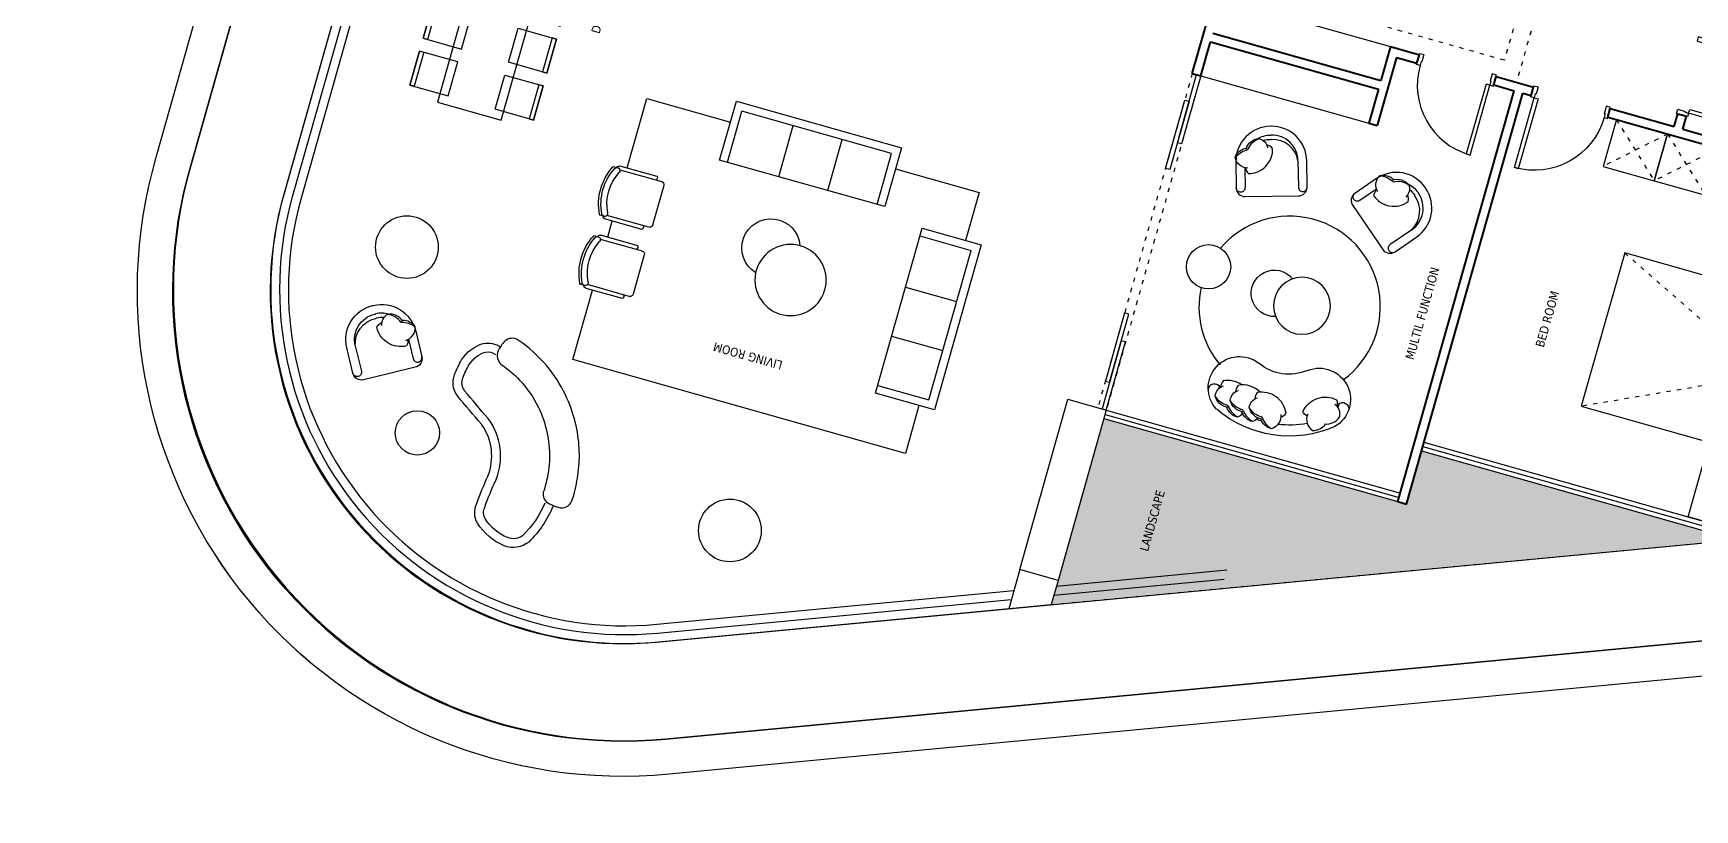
# Model space of a CAD drawing. Header units: millimetres. Extents: x -361681467 to 361175952, y -1292982 to 1550216.
# Drawn here: x -52838 to -34078, y 116041 to 124816 of the extents above; entities that cross this region are included whole.
import ezdxf

# ---------------------------------------------------------------- set-up
doc = ezdxf.new("R2010")
doc.units = ezdxf.units.MM
doc.header["$MEASUREMENT"] = 0
doc.linetypes.add('ACAD_ISO03W100', pattern=[30, 12, -18])
for name, color, linetype in [('1VinaPVC-Text', 9, 'Continuous'), ('220403_HDN_Penthouse Plan$0$FURN', 8, 'Continuous'), ('A-_FURN----_E-_N', 251, 'Continuous'), ('A-CORE-OTLN', 160, 'Continuous'), ('A-WALL-FNSH', 11, 'Continuous'), ('IDEA - dim', 251, 'Continuous'), ('KT-Net manh', 139, 'Continuous'), ('Xref_NT1+NT2_MBDV Cot vach_220729$0$ccu12-Thay', 7, 'Continuous')]:
    doc.layers.add(name, color=color, linetype=linetype)
doc.layers.add('DO DIEN TICH SAN', color=40, linetype='Continuous', plot=False)
doc.layers.add('KT-Net cat', color=1, linetype='Continuous', lineweight=40)
doc.styles.add('Tahoma', font='tahoma.ttf')

# ---------------------------------------------------------------- blocks, each defined once
blk = doc.blocks.new('220403_HDN_Penthouse Plan$0$A$Cece1f3a0')
at = {"layer": '220403_HDN_Penthouse Plan$0$FURN'}
blk.add_circle((0, 0), 436, dxfattribs=at)
blk.add_arc((-338, -313, 0), 356, 105.8233, 339.6737, dxfattribs=at)
blk = doc.blocks.new('220403_HDN_Penthouse Plan$0$sofa043')
at = {"color": 0}
for points in [[(-370, -119, 0.14773), (-501, -227, 0.213343), (-664, -305, 0.178662)], [(-319, -166, 0.116002), (-370, -119, 0.249542), (-512, -205, -9.61688)], [(-194, -103, 0.14773), (-325, -211, 0.213343), (-487, -289, 0.178662)], [(-140, -155, 0.125567), (-194, -103, 0.249542), (-336, -189, -9.61688)], [(-97, -151, 0.306663), (-260, -251, 0.30633), (-191, -379, -0.872847)], [(33, -65, 0.14773), (-98, -173, 0.213343), (-260, -251, 0.178662)], [(103, -243, 0.356772), (33, -65, 0.249542), (-109, -151, -9.61688)], [(401, -308, -0.356772), (489, -139, -0.249542), (621, -239, 9.61688)], [(-500, -205, 0.306663), (-664, -305, 0.30633), (-595, -433, -0.872847)], [(-324, -190, 0.306663), (-487, -289, 0.30633), (-419, -418, -0.872847)], [(108, -218, -0.165541), (160, -270, -0.425989), (-206, -435, -0.121523), (-220, -359, 7.115464)], [(398, -283, 0.165541), (342, -329, 0.425989), (688, -532, 0.121523), (710, -458, -7.115464)], [(609, -238, -0.306663), (761, -354, -0.30633), (680, -475, 0.872847)], [(-394, -486, -0.201081), (-609, -489, -0.121523), (-623, -413, 7.115464)], [(-174, -446, -0.24852), (-433, -473, -0.121523), (-447, -397, 7.115464)], [(303, -793, 0.282268), (-252, -764, 0.308297)]]:
    blk.add_lwpolyline(points, format="xyb", dxfattribs=at)
for centre, radius, start, end in [((0, -1267), 1267, 54.8371, 119.1922), ((-412, -448), 354, 125.7179, 296.7746), ((0, -1267), 1142, 94.6666, 97.7656), ((0, -1267), 1142, 68.5884, 85.2775), ((-685, -370), 70, 171.0832, 319.3433), ((495, -496), 354, 237.2547, 48.3114), ((-412, -448), 229, 167.8032, 173.7904), ((774, -446), 70, 214.686, 2.9461), ((495, -496), 229, 0.2389, 11.4549)]:
    blk.add_arc(centre, radius, start, end, dxfattribs=at)
blk = doc.blocks.new('220403_HDN_Penthouse Plan$0$CH12')
for p, q in [((-312, -149), (-312, -572)), ((-268, -149), (-268, -640)), ((268, -640), (268, -149)), ((312, -572), (312, -149)), ((-232, -675), (232, -675))]:
    blk.add_line(p, q)
for centre, radius, start, end in [((-268, -149), 44.6, 111.9391, 180), ((-274, -77), 13.4, 116.2506, 296.2506), ((-253, -119), 33.5, 116.2506, 296.2506), ((0, -632), 632, 63.7494, 116.2506), ((0, -632), 605, 63.7494, 116.2506), ((0, -632), 538, 63.7494, 116.2506), ((253, -119), 33.5, 243.7494, 63.7494), ((274, -77), 13.4, 243.7494, 63.7494), ((268, -149), 44.6, 0, 68.0609), ((-290, -550), 31.6, 225, 315), ((-232, -640), 35.7, 180, 270), ((232, -640), 35.7, 270, 0), ((290, -550), 31.6, 225, 315)]:
    blk.add_arc(centre, radius, start, end)
blk = doc.blocks.new('*U111')
at = {"linetype": 'Continuous'}
for points in [[(-375, -850), (375, -850), (375, 850), (-375, 850)], [(-725, 750), (-275, 750), (-275, 350), (-725, 350)], [(-725, 350), (-675, 350), (-675, 750), (-725, 750)], [(725, 750), (275, 750), (275, 350), (725, 350)], [(725, 350), (675, 350), (675, 750), (725, 750)], [(-725, 200), (-275, 200), (-275, -200), (-725, -200)], [(-725, -200), (-675, -200), (-675, 200), (-725, 200)], [(725, 200), (275, 200), (275, -200), (725, -200)], [(725, -200), (675, -200), (675, 200), (725, 200)], [(-725, -750), (-275, -750), (-275, -350), (-725, -350)], [(-725, -350), (-675, -350), (-675, -750), (-725, -750)], [(725, -750), (275, -750), (275, -350), (725, -350)], [(725, -350), (675, -350), (675, -750), (725, -750)]]:
    blk.add_lwpolyline(points, close=True, dxfattribs=at)
blk = doc.blocks.new('d900n')
for points in [[(20, -50), (20, -40), (65, -40), (65, 0), (-65, 0), (-65, -50)], [(885, -40), (65, -40), (65, -85), (885, -85)], [(20, -850), (20, -860), (65, -860), (65, -900), (-65, -900), (-65, -850)]]:
    blk.add_lwpolyline(points, close=True)
blk.add_arc((65, -40), 820, 270, 0)
blk = doc.blocks.new('A$C22D8307A')
at = {"layer": 'A-CORE-OTLN'}
h = blk.add_hatch(dxfattribs=at)
h.set_pattern_fill('CROSS', color=74, scale=750)
h.set_pattern_definition([(0, (50454.48, -113977.25), (187.5, 187.5), [93.75, -281.25]), (90, (50501.35, -114024.12), (-187.5, 187.5), [93.75, -281.25])])
h.paths.add_polyline_path([(16746, 5106), (16649, 5133), (16660, 5169), (13292, 6121), (13122, 5519), (13025, 5546), (9706, 6484), (9189, 4656), (9112, 4382)])
h.paths.add_polyline_path([(20427, 8020), (20544, 8436), (20159, 8544), (17898, 9183), (16746, 5106), (16955, 5125, 0.309569)])
h.paths.add_polyline_path([(18986, 7136, -1), (18305, 7328, -1)], flags=16)
h.paths.add_polyline_path([(23943, 20465), (23366, 20628), (23393, 20724), (22046, 21105), (20891, 21431), (20429, 19795), (23508, 18925)])
at = {"layer": 'A-_FURN----_E-_N', "linetype": 'Continuous', "elevation": 0}
for points in [[(10583, 9588), (10535, 9601), (10752, 10371), (10800, 10358)], [(10618, 10081), (10667, 10068), (10449, 9298), (10401, 9312)], [(15492, 9863), (15343, 9334), (15920, 9171), (16070, 9700), (15492, 9863)], [(16070, 9700), (15920, 9171), (16497, 9008), (16647, 9537), (16070, 9700)], [(9722, 6909), (9770, 6895), (9988, 7665), (9939, 7679)], [(9951, 7350), (9902, 7364), (9685, 6594), (9733, 6580)]]:
    blk.add_lwpolyline(points, close=True, dxfattribs=at)
at = {"layer": 'A-CORE-OTLN', "color": 2, "elevation": 0}
blk.add_lwpolyline([(8756, 4778), (9300, 6703), (9733, 6580), (9189, 4656)], close=True, dxfattribs=at)
at = {"layer": 'A-CORE-OTLN', "color": 2}
for centre in [(1836, 8422, 0), (5483, 5220, 0)]:
    blk.add_circle(centre, 354, dxfattribs=at)
at = {"layer": 'A-WALL-FNSH', "color": 5}
for p, q in [((9733, 6580, 0), (13053, 5642, 0)), ((9706, 6484, 0), (13025, 5546, 0)), ((9719, 6532, 0), (13039, 5594, 0)), ((13319, 6217, 0), (16687, 5265, 0)), ((13292, 6121, 0), (16660, 5169, 0)), ((13305, 6169, 0), (16673, 5217, 0))]:
    blk.add_line(p, q, dxfattribs=at)
at = {"layer": 'IDEA - dim'}
for p, q in [((2747, 17163, 0), (449, 9031, 0)), ((2844, 17136, 0), (545, 9003, 0)), ((2940, 17109, 0), (642, 8976, 0)), ((11045, 11224, 0), (12941, 10688, 0)), ((10800, 10358, 0), (12696, 9822, 0)), ((8756, 4778, 0), (8631, 4336, 0)), ((11092, 4770, 0), (9170, 4588, 0)), ((4657, 4160, 0), (8690, 4542, 0)), ((9189, 4656, 0), (9112, 4382, 0)), ((11062, 4667, 0), (9141, 4485, 0)), ((4667, 4060, 0), (8660, 4439, 0)), ((4676, 3961, 0), (9112, 4382, 0))]:
    blk.add_line(p, q, dxfattribs=at)
at = {"layer": 'IDEA - dim', "elevation": 0}
for points in [[(4324, 9318), (4545, 10100), (5488, 9833)], [(5456, 9381), (5619, 9958)], [(7307, 9481), (5619, 9958)], [(6034, 9217), (6197, 9795)], [(6589, 9061), (6752, 9638)], [(7144, 8904), (7307, 9481)], [(7354, 9306), (8297, 9039), (8144, 8498)], [(4103, 8536), (4154, 8717)], [(7629, 8548), (8206, 8385)], [(7729, 6697), (8206, 8385)], [(7617, 6633), (7464, 6091), (3711, 7151), (3933, 7934)], [(7466, 7971), (8043, 7807)], [(7309, 7415), (7886, 7252)], [(7152, 6860), (7729, 6697)]]:
    blk.add_lwpolyline(points, dxfattribs=at)
for points in [[(6034, 9217), (5367, 9406), (5556, 10072), (7421, 9545), (7233, 8879), (6034, 9217)], [(7466, 7971), (7654, 8637), (8320, 8449), (7793, 6583), (7127, 6771), (7466, 7971)], [(17414, 7839), (15586, 8356), (15096, 6624), (16925, 6107)], [(16925, 6107), (16687, 5265), (16302, 5374), (16540, 6216)]]:
    blk.add_lwpolyline(points, close=True, dxfattribs=at)
at = {"layer": 'IDEA - dim', "extrusion": (2.36376e-06, -9.99632e-07, 1), "elevation": 0}
for points in [[(11601, 8997), (11902, 9001, 0.414214), (12000, 9101), (11996, 9397, 0.414214), (11596, 9787), (11591, 9787), (11586, 9787, 0.414214), (11196, 9387), (11200, 9091, 0.414214), (11300, 8993), (11601, 8997)], [(11187, 9437, -0.14773), (11331, 9523, -0.213343), (11456, 9649, -0.178662)], [(11306, 9317, 0.165541), (11337, 9252, 0.425989), (11611, 9538, 0.121523), (11544, 9576, -7.115464)], [(11311, 9530, -0.306663), (11456, 9649, -0.30633), (11554, 9543, 0.872847)], [(11441, 9647, -0.130591), (11587, 9688), (11592, 9688)], [(11504, 9627, -0.072384), (11588, 9639), (11593, 9639)], [(11897, 9396, 0.414214), (11597, 9688), (11592, 9688)], [(11897, 9396, 0.372719), (11598, 9639), (11593, 9639)], [(11330, 9314, -0.356772), (11187, 9437, -0.249542), (11314, 9541, 9.61688)], [(11897, 9396), (11901, 9100, 0.414214), (11951, 9051), (11951, 9051, 0.414214), (12000, 9101)], [(11296, 9319), (11299, 9092, -0.414214), (11250, 9042), (11250, 9042, -0.414214), (11200, 9091)], [(12685, 8644), (12855, 8395, 0.414214), (12993, 8370), (13237, 8537, 0.414214), (13339, 9086), (13337, 9091), (13334, 9095, 0.414214), (12785, 9197), (12540, 9029, 0.414214), (12515, 8892), (12685, 8644)], [(12799, 9045, -0.356772), (12821, 9232, -0.249542), (12978, 9184, 9.61688)], [(12821, 9232, -0.14773), (12973, 9161, -0.213343), (13148, 9126, -0.178662)], [(12967, 9181, -0.306663), (13148, 9126, -0.30633), (13113, 8986, 0.872847)], [(12783, 9076), (12596, 8948, -0.414214), (12528, 8961), (12528, 8961, -0.414214), (12540, 9029)], [(12787, 9067, 0.165541), (12750, 9005, 0.425989), (13141, 8936, 0.121523), (13136, 9013, -7.115464)], [(13137, 9138, -0.130591), (13252, 9039), (13255, 9035)], [(13155, 9074, -0.072384), (13212, 9011), (13215, 9007)], [(13181, 8619, 0.414214), (13258, 9031), (13255, 9035)], [(13181, 8619, 0.372719), (13217, 9003), (13215, 9007)], [(13181, 8619), (12937, 8451, 0.414214), (12924, 8382), (12924, 8382, 0.414214), (12993, 8370)]]:
    blk.add_lwpolyline(points, format="xyb", dxfattribs=at)
at = {"layer": 'IDEA - dim', "extrusion": (1.50599e-06, 3.53026e-06, 1), "elevation": 3}
for points in [[(1639, 6994), (1346, 6923, -0.414214), (1227, 6996), (1157, 7284, -0.414214), (1449, 7761), (1453, 7762), (1458, 7763, -0.414214), (1935, 7472), (2004, 7184, -0.414214), (1931, 7064), (1639, 6994)], [(1253, 7307, -0.414214), (1472, 7665), (1477, 7666)], [(1253, 7307, -0.372719), (1483, 7617), (1488, 7618)], [(1633, 7664, 0.130591), (1481, 7667), (1477, 7666)], [(1577, 7628, 0.072384), (1493, 7619), (1488, 7618)], [(1846, 7377, -0.165541), (1832, 7306, -0.425989), (1496, 7516, -0.121523), (1551, 7569, 7.115464)], [(1789, 7582, 0.306663), (1618, 7662, 0.30633), (1549, 7535, -0.872847)], [(1931, 7522, 0.14773), (1771, 7571, 0.213343), (1618, 7662, 0.178662)], [(1823, 7368, 0.356772), (1931, 7522, 0.249542), (1782, 7592, -9.61688)], [(1855, 7381), (1908, 7160, 0.414214), (1968, 7124), (1968, 7124, 0.414214), (2004, 7184)], [(1253, 7307), (1323, 7019, -0.414214), (1286, 6960), (1286, 6960, -0.414214), (1227, 6996)]]:
    blk.add_lwpolyline(points, format="xyb", dxfattribs=at)
at = {"layer": 'IDEA - dim', "elevation": 3}
for points in [[(3485, 5491, -0.098807), (3211, 5089, -0.276219), (2934, 5048, -0.15694), (2632, 5303, -0.236606), (2622, 5519, -0.020669), (2750, 5834, 0.258383), (2677, 6421, -0.009605), (2410, 6737, -0.265749), (2374, 6979, -0.045454), (2454, 7147, -0.178643), (2698, 7333, -0.202933), (2895, 7292)], [(3393, 5530, -0.097715), (3144, 5163, -0.269904), (2972, 5140, -0.155899), (2719, 5354, -0.238604), (2714, 5481, -0.02105), (2842, 5795, 0.261108), (2755, 6484, -0.009687), (2488, 6799, -0.266317), (2468, 6944, -0.045284), (2539, 7095, -0.173239), (2722, 7236, -0.194913), (2838, 7210, -0.194913)]]:
    blk.add_lwpolyline(points, format="xyb", dxfattribs=at)
blk.add_lwpolyline([(3719, 5615, 0.039514), (3770, 5880, 0.051409), (3781, 6145, 0.048824), (3737, 6443, 0.04989), (3626, 6751, 0.063767), (3415, 7080, 0.06265), (3094, 7372, 0.33333), (2940, 7359, 0.069437), (2867, 7251, 0.32475), (2902, 7096, -0.050218), (3109, 6919, -0.073628), (3321, 6611, -0.061768), (3416, 6334, -0.119206), (3405, 5749, -0.018272), (3376, 5652, 0.244251), (3410, 5545, 0.088872), (3567, 5477, 0.376146), (3707, 5576)], format="xyb", close=True, dxfattribs=at)
at = {"layer": 'IDEA - dim', "extrusion": (2.36376e-06, -9.99632e-07, 1)}
blk.add_circle((10887, 8200, 0), 250, dxfattribs=at)
at = {"layer": 'IDEA - dim'}
blk.add_circle((1954, 6322, 3), 250, dxfattribs=at)
for radius in [4000, 3900, 3800]:
    blk.add_arc((4298, 7943, 0), radius, 164.2212, 275.4176, dxfattribs=at)
at = {"layer": 'IDEA - dim', "extrusion": (2.36376e-06, -9.99632e-07, 1)}
for start, end in [(306.2308, 139.722), (167.7987, 219.813)]:
    blk.add_arc((11803, 7748, 0), 1024, start, end, dxfattribs=at)
at = {"layer": 'KT-Net cat'}
for p, q in [((10704, 10385, 0), (10949, 11251, 0)), ((10800, 10358, 0), (10909, 10743, 0)), ((10909, 10743, 0), (12805, 10207, 0)), ((10936, 10839, 0), (12832, 10303, 0)), ((13010, 10565, 0), (12792, 9795, 0)), ((12941, 10688, 0), (12832, 10303, 0)), ((12941, 10688, 0), (13268, 10596, 0)), ((13010, 10565, 0), (13240, 10499, 0)), ((13240, 10499, 0), (13268, 10596, 0)), ((10704, 10385, 0), (10800, 10358, 0)), ((14107, 10255, 0), (14134, 10351, 0)), ((14134, 10351, 0), (14557, 10231, 0)), ((12805, 10207, 0), (12696, 9822, 0)), ((13025, 5546, 0), (14337, 10189, 0)), ((13122, 5519, 0), (14434, 10162, 0)), ((14107, 10255, 0), (14337, 10189, 0)), ((14434, 10162, 0), (14530, 10135, 0)), ((14530, 10135, 0), (14557, 10231, 0)), ((15396, 9890, 0), (15423, 9987, 0)), ((15423, 9987, 0), (16145, 9783, 0)), ((12696, 9822, 0), (12792, 9795, 0)), ((15396, 9890, 0), (17802, 9211, 0)), ((16145, 9783, 0), (16186, 9927, 0)), ((16186, 9927, 0), (16282, 9900, 0)), ((16241, 9755, 0), (16282, 9900, 0)), ((16241, 9755, 0), (17925, 9280, 0)), ((13025, 5546, 0), (13122, 5519, 0))]:
    blk.add_line(p, q, dxfattribs=at)
at = {"layer": 'KT-Net manh', "linetype": 'ACAD_ISO03W100', "ltscale": 4}
for p, q in [((14691, 11441, 0), (14365, 10286, 0)), ((10800, 10358, 0), (9733, 6580, 0)), ((15492, 9863, 0), (15920, 9171, 0)), ((16070, 9700, 0), (15343, 9334, 0)), ((16070, 9700, 0), (16497, 9008, 0)), ((16647, 9537, 0), (15920, 9171, 0)), ((9112, 4382, 0), (16746, 5106, 0))]:
    blk.add_line(p, q, dxfattribs=at)
at = {"layer": 'KT-Net manh', "linetype": 'ACAD_ISO03W100', "ltscale": 4, "elevation": 0}
blk.add_lwpolyline([(12078, 14142), (15012, 13313), (14227, 10533), (11292, 11362)], close=True, dxfattribs=at)
for points in [[(10704, 10385), (9637, 6608)], [(15586, 8356), (17170, 6973), (15096, 6624)]]:
    blk.add_lwpolyline(points, dxfattribs=at)
at = {"layer": 'A-_FURN----_E-_N', "linetype": 'Continuous', "rotation": 164.2233407679532}
blk.add_blockref('*U111', (2772, 10777, 0), dxfattribs=at)
at = {"layer": 'IDEA - dim'}
for p, xscale, rotation in [((16234, 9913, 0), -0.9999999999999989, 164.2191103656346), ((14543, 10183, 0), -1, 74.21911036563212)]:
    blk.add_blockref('d900n', p, dxfattribs=dict(at, xscale=xscale, rotation=rotation))
at = {"layer": 'IDEA - dim', "rotation": 254.2233407679599}
blk.add_blockref('d900n', (14120, 10303, 0), dxfattribs=at)
at = {"layer": 'IDEA - dim', "extrusion": (1.39462e-21, 1.02491e-19, -1), "zscale": -1.000000000000005, "rotation": 285.7788003053685}
for p in [(-4024, 9078, 0), (-3803, 8296, 0)]:
    blk.add_blockref('220403_HDN_Penthouse Plan$0$CH12', p, dxfattribs=at)
at = {"layer": 'IDEA - dim', "extrusion": (1.69462e-21, 1.03338e-19, -1), "xscale": 0.9230769230769242, "yscale": 0.9230769230769242, "zscale": -0.9230769230769232, "rotation": 195.7788003053685}
blk.add_blockref('220403_HDN_Penthouse Plan$0$A$Cece1f3a0', (-6168, 8050, 0), dxfattribs=at)
at = {"layer": 'IDEA - dim', "extrusion": (-2.36376e-06, 9.99632e-07, -1), "xscale": 0.7384615384615358, "yscale": 0.7384615384615358, "zscale": -0.738461538461541, "rotation": 161.4889035310462}
blk.add_blockref('220403_HDN_Penthouse Plan$0$A$Cece1f3a0', (-11942, 7759, 0), dxfattribs=at)
at = {"layer": 'IDEA - dim', "extrusion": (-2.36376e-06, 9.99632e-07, -1), "zscale": -1.000000000000006, "rotation": 191.3497284379635}
blk.add_blockref('220403_HDN_Penthouse Plan$0$sofa043', (-11553, 6311, 0), dxfattribs=at)
at = {"layer": '1VinaPVC-Text', "style": 'Tahoma'}
for s, rotation, p in [('DINING ROOM', 74.2233, (4010, 10826, 0)), ('MULTIL FUNCTION', 74.2233, (13202, 7142, 0)), ('BED ROOM', 74.2233, (14671, 7281, 0)), ('LIVING ROOM', 164.2233, (6085, 7131, 0)), ('LANDSCAPE', 74.2233, (10203, 4976, 0))]:
    blk.add_text(s, height=100, rotation=rotation, dxfattribs=at).set_placement(p)

msp = doc.modelspace()

# ---------------------------------------------------------------- linework, layer by layer
at = {"layer": 'DO DIEN TICH SAN', "elevation": 0}
msp.add_lwpolyline([(-55388, 128367.8), (-52083.4, 132377.2), (-48379.3, 131330.6), (-48921.1, 129413.2, -0.1613219), (-49405.9, 129017.8, 0.2677454), (-49473.3, 128935), (-51063.5, 123307.3, 0.5259326), (-45694.3, 116841), (-33384.7, 118008, 0.3101758), (-28968.6, 121697.9), (-16329.8, 166425.6, 0.0598796)], format="xyb", dxfattribs=at)
at = {"layer": 'Xref_NT1+NT2_MBDV Cot vach_220729$0$ccu12-Thay', "extrusion": (-3.81165e-21, -3.29453e-06, 1), "elevation": 20}
for points in [[(-50734.5, 137616.8), (-52968, 139461.2), (-50454, 142505.4, 0.4007244), (-51118.9, 150774), (-65797, 162894.2, 0.2722581), (-70938.6, 163595, 0.114296), (-74918.6, 160636.5, -0.0002467), (-76490.3, 158725.9), (-81646.6, 152482.1, 0.3804795), (-81585.3, 152085.2), (-81276.9, 151830.5, -0.4171341), (-81238.7, 151408.8), (-87543.2, 143769.2, -0.4171334), (-87964.5, 143726.9), (-88273, 143981.6, 0.4113195), (-88696.3, 143943.3), (-102523.3, 127202.8, 0.0716294), (-103367.6, 125433.1, 0.0503129), (-106100.2, 113163.4, 0.0209983), (-106509, 107836.6, 0.5040675), (-100691, 104089.9), (-92174.5, 107351, 0.0802712), (-88480.7, 109650.8), (-67785.7, 134710.2, -0.4142136), (-66380.8, 134844.2), (-58207.6, 128094.5, 0.4147699), (-55386.6, 128366.3), (-50233.3, 134606.3)], [(-50799.5, 137538.1), (-53111.7, 139447.5), (-50533, 142570.1, 0.4006087), (-51185.4, 150696.6), (-65861, 162814.7, 0.2721531), (-70898.5, 163501.2, 0.1142585), (-74840.2, 160571, -0.0002466), (-76411.5, 158661), (-81563.7, 152422.2, 0.37285), (-81520.3, 152164), (-81211.9, 151909.2, -0.4167191), (-81160.3, 151343.5), (-87464.2, 143704.5, -0.4167475), (-88029.5, 143648.1), (-88338, 143902.9, 0.4106623), (-88618, 143877.9), (-102441.2, 127141.8, 0.0714695), (-103270.5, 125401.9, 0.0503165), (-105998.9, 113151.4, 0.0209782), (-106406.8, 107838.2, 0.5036753), (-100727.3, 104185.3), (-92212.5, 107445.7, 0.0800868), (-88554.1, 109722.2), (-67864.4, 134775.2, -0.4142136), (-66315.8, 134922.9), (-58142.6, 128173.2, 0.4147846), (-55465.3, 128431.2), (-50312, 134671.3)], [(-50863.2, 137461), (-53252.5, 139434.1), (-50610.3, 142633.4, 0.4004924), (-51250.5, 150620.7), (-65923.8, 162736.9, 0.2720468), (-70859.2, 163409.2, 0.1142211), (-74763.5, 160506.9, -0.0002465), (-76334.4, 158597.3), (-81481.3, 152365, 0.3559956), (-81456.6, 152241.1), (-81148.2, 151986.3, -0.4164431), (-81083.5, 151279.5), (-87386.8, 143641.2, -0.4164909), (-88093.2, 143571), (-88401.6, 143825.8, 0.4092025), (-88541.3, 143813.6), (-102360.8, 127082.1, 0.0713095), (-103175.2, 125371.3, 0.05032), (-105899.6, 113139.5, 0.0209582), (-106306.7, 107839.8, 0.5032769), (-100762.9, 104278.8), (-92249.7, 107538.6, 0.0799041), (-88625.9, 109792.2), (-67941.5, 134838.9, -0.4142136), (-66252.1, 135000), (-58078.9, 128250.3, 0.4148003), (-55542.5, 128494.8), (-50389.1, 134735)]]:
    msp.add_lwpolyline(points, format="xyb", dxfattribs=at)
at = {"layer": 'Xref_NT1+NT2_MBDV Cot vach_220729$0$ccu12-Thay', "elevation": 0}
for points in [[(-45736, 143264.4), (-45736, 143264.4), (-46562, 140340.9), (-49054.2, 131521.3), (-47707, 131140.6), (-50005.7, 123005.5, 0.5291999), (-45799, 117936), (-33490.5, 119102.9, 0.3082121), (-30026.9, 121997.7)], [(-28584, 121588.8, -0.3084016), (-33346.6, 117609.9), (-45656.5, 116443, -0.5289436), (-51448.4, 123417.1), (-49856.9, 129049.5, -0.2111738), (-49565.8, 129385.4, 0.1470455), (-49288.3, 129585.9), (-48764.5, 131439.4)], [(-28583.8, 121588.8, -0.3084016), (-33346.3, 117609.9), (-45656.2, 116442.9, -0.5289436), (-51448.2, 123417.1), (-49856.6, 129049.5, -0.2111738), (-49565.5, 129385.4, 0.1470455), (-49288, 129585.9), (-48764.3, 131439.4)], [(-28583.8, 121588.7, -0.3084016), (-33346.3, 117609.8), (-45656.2, 116442.9, -0.5289436), (-51448.2, 123417), (-49856.6, 129049.4, -0.2111738), (-49565.5, 129385.3, 0.1470455), (-49288, 129585.8), (-48764.3, 131439.3)], [(-28968.8, 121698.1, -0.3083681), (-33385, 118008.1), (-45694.3, 116841.2, -0.5290007), (-51063.7, 123307.4), (-49473.5, 128935.1, -0.1844665), (-49406.1, 129017.9, 0.1613038), (-48921.4, 129413.3), (-48379.6, 131330.7), (-48764.5, 131439.4)], [(-28968.6, 121698, -0.3083681), (-33384.7, 118008), (-45694, 116841.1, -0.5290007), (-51063.5, 123307.4), (-49473.3, 128935, -0.1844665), (-49405.9, 129017.8, 0.1613038), (-48921.1, 129413.2), (-48379.3, 131330.6), (-48764.3, 131439.4)], [(-49473.3, 128935), (-51063.5, 123307.3, 0.5290007), (-45694.3, 116841), (-33384.7, 118008, 0.3083681), (-28968.6, 121697.9)]]:
    msp.add_lwpolyline(points, format="xyb", dxfattribs=at)

# ---------------------------------------------------------------- block references
msp.add_blockref('A$C22D8307A', (-50454.5, 113977.2))

doc.saveas('drawing.dxf')
